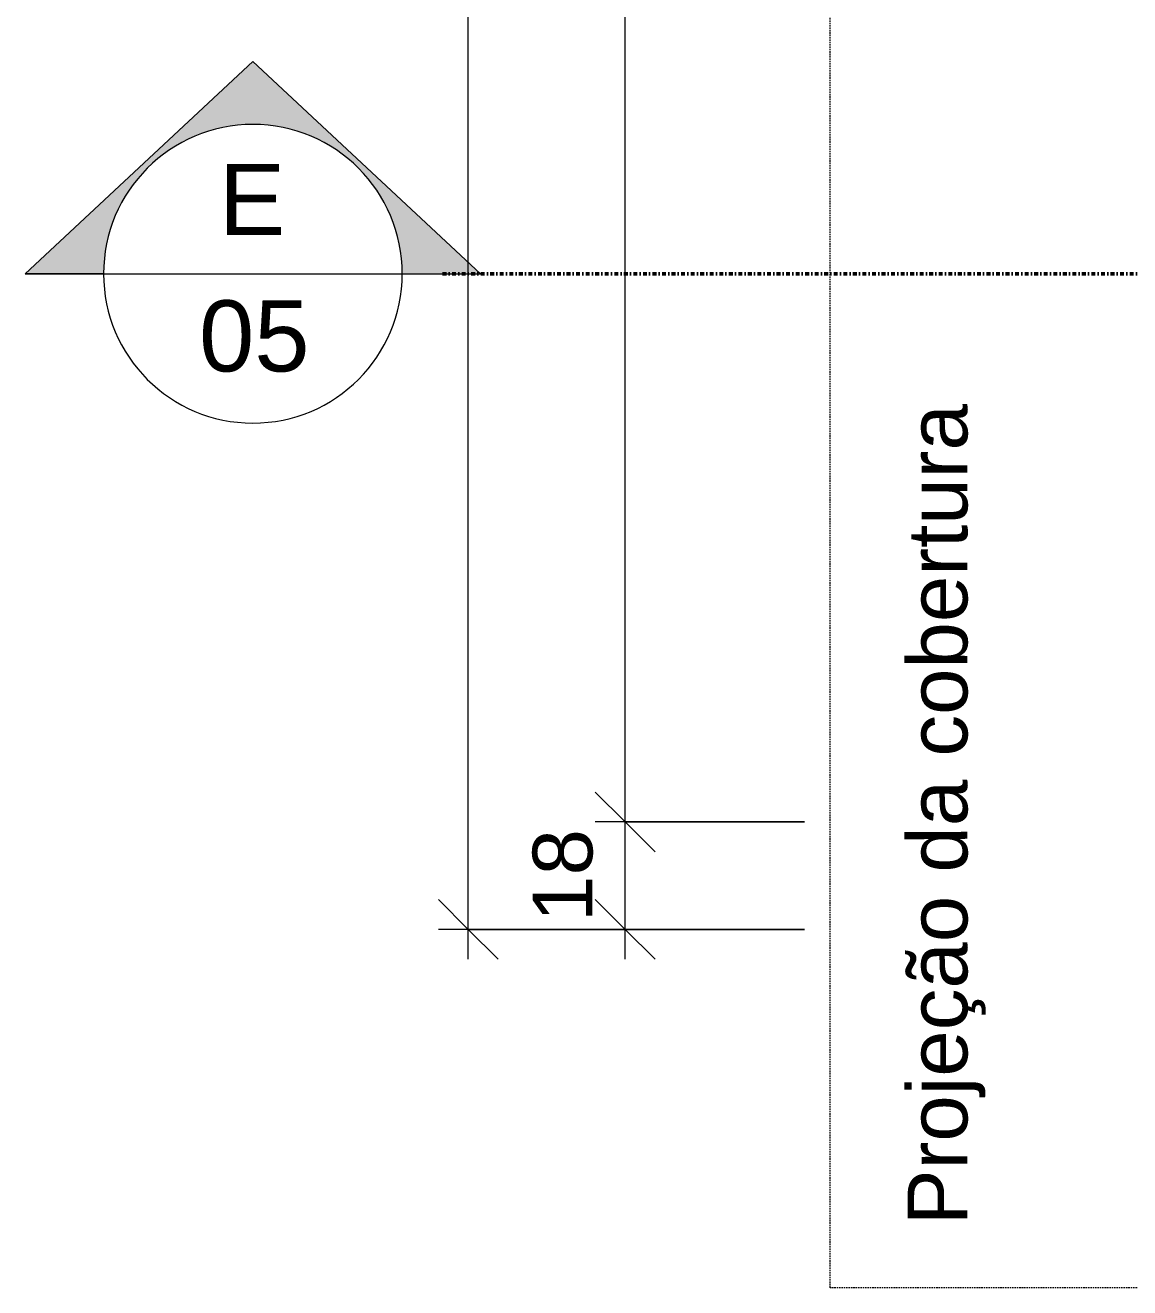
# Model space of a CAD drawing. Header units: millimetres. Extents: x -50912 to 58751, y -45352 to 5553.
# Drawn here: x -50912 to -49063, y -43670 to -41556 of the extents above; entities that cross this region are included whole.
import ezdxf

# ---------------------------------------------------------------- set-up
doc = ezdxf.new("R2010")
doc.units = ezdxf.units.MM
doc.linetypes.add('Dash dot', pattern=[15.875, 6.35, -4.7625, 0, -4.7625])
doc.linetypes.add('Overhead', pattern=[3.96875, 2.38125, -1.5875])
for name, color, linetype, lineweight in [('A-ANNO-DIMS', 211, 'Continuous', 9), ('A-ANNO-DIMS-50', 211, 'Continuous', 9), ('A-FLOR-OVHD', 1, 'Overhead', 9), ('G-ANNO-SYMB', 111, 'Continuous', 9), ('G-ANNO-TEXT', 231, 'Continuous', 9)]:
    doc.layers.add(name, color=color, linetype=linetype, lineweight=lineweight)
doc.styles.add('@Arial Unicode MS', font='ARIALUNI.TTF', dxfattribs={"height": 100})
doc.styles.add('Arial_1', font='arial.ttf', dxfattribs={"height": 100})
doc.styles.add('Arial_4', font='arial.ttf', dxfattribs={"height": 119.0625})
doc.dimstyles.new('CRT_-__Metros_-_Linha_de_chamada_3_5_mm', dxfattribs={"dimscale": 304.8, "dimtxt": 100.584485, "dimasz": 0.328084, "dimexe": 0.164042, "dimexo": 0.0625, "dimgap": 0.082021, "dimtad": 1, "dimdec": 0, "dimlfac": 0.1, "dimdsep": 46, "dimtxsty": '@Arial Unicode MS', "dimblk1": 'OBLIQUE', "dimblk2": 'OBLIQUE', "dimsah": 1, "dimcen": 0.09, "dimdle": 0.164042, "dimazin": 0, "dimtfac": 1, "dimtdec": 4, "dimtix": 1, "dimtmove": 0, "dimatfit": 3, "dimfxl": 0.984252, "dimfxlon": 1, "dimtvp": 1, "dimtolj": 1, "dimtzin": 0, "dimarcsym": 2})
doc.dimstyles.new('CRT_-__Metros_-_Linha_de_chamada_3_5_mm_1', dxfattribs={"dimscale": 304.8, "dimtxt": 100.584485, "dimasz": 0.328084, "dimexe": 0.164042, "dimexo": 0.0625, "dimgap": 0.082021, "dimtad": 1, "dimlfac": 0.001, "dimrnd": 0.01, "dimzin": 0, "dimdsep": 46, "dimtxsty": '@Arial Unicode MS', "dimblk1": 'OBLIQUE', "dimblk2": 'OBLIQUE', "dimsah": 1, "dimcen": 0.09, "dimdle": 0.164042, "dimazin": 0, "dimtfac": 1, "dimtdec": 4, "dimtix": 1, "dimtmove": 0, "dimatfit": 3, "dimfxl": 0.984252, "dimfxlon": 1, "dimtvp": 1, "dimtolj": 1, "dimtzin": 0, "dimarcsym": 2})

# ---------------------------------------------------------------- blocks, each defined once
blk = doc.blocks.new('Corte - Extremidade superior do corte - Preenchido-799760-GARAGEM')
at = {"layer": 'G-ANNO-SYMB'}
h = blk.add_hatch(color=256, dxfattribs=at)
edge = h.paths.add_edge_path()
edge.add_line((-6.35, 7.108), (1.272, 0))
edge.add_line((1.272, 0), (-1.35, 0))
edge.add_arc((-6.35, 0), 5, 0, 180)
edge.add_line((-11.35, 0), (-13.972, 0))
edge.add_line((-13.972, 0), (-6.35, 7.108))
for p, q in [((-6.35, 7.108), (-13.972, 0)), ((-6.35, 7.108), (-13.972, 0)), ((-6.35, 7.108), (1.272, 0)), ((1.272, 0), (-6.35, 7.108)), ((-1.35, 0), (1.272, 0)), ((-11.35, 0), (-13.972, 0)), ((-13.972, 0), (-11.35, 0)), ((-1.35, 0), (1.272, 0))]:
    blk.add_line(p, q, dxfattribs=at)
for start, end in [(0, 180), (0, 180), (180, 360)]:
    blk.add_arc((-6.35, 0), 5, start, end, dxfattribs=at)
blk = doc.blocks.new('DIMBLOCK56-GARAGEM')
at = {"layer": 'A-ANNO-DIMS-50', "lineweight": 18}
for p, q in [((-49907.6, -42889.7), (-49957.6, -42839.7)), ((-49907.6, -42889.7), (-49857.6, -42939.7)), ((-49907.6, -43069.7), (-49957.6, -43019.7)), ((-49907.6, -43069.7), (-49857.6, -43119.7))]:
    blk.add_line(p, q, dxfattribs=at)
at = {"layer": 'A-ANNO-DIMS-50'}
for p, q in [((-49607.6, -42889.7), (-49957.6, -42889.7)), ((-49907.6, -43119.7), (-49907.6, -42889.7)), ((-49907.6, -42889.7), (-49607.6, -42889.7)), ((-49607.6, -43069.7), (-49957.6, -43069.7)), ((-49907.6, -43069.7), (-49607.6, -43069.7))]:
    blk.add_line(p, q, dxfattribs=at)
at = {"layer": 'A-ANNO-DIMS-50', "color": 0, "insert": (-50062.4, -43057.1), "char_height": 100, "width": 185.873, "attachment_point": 1, "rotation": 90, "line_spacing_factor": 1.117605, "style": '@Arial Unicode MS'}
blk.add_mtext('18', dxfattribs=at)
blk = doc.blocks.new('_Oblique')
at = {"color": 0, "linetype": 'ByBlock', "lineweight": -2}
blk.add_line((-0.5, -0.5), (0.5, 0.5), dxfattribs=at)
blk = doc.blocks.new('DIMBLOCK57-GARAGEM')
at = {"layer": 'A-ANNO-DIMS-50', "lineweight": 18}
for p, q in [((-49907.6, -37249.7), (-49957.6, -37199.7)), ((-49907.6, -37249.7), (-49857.6, -37299.7)), ((-49907.6, -42889.7), (-49957.6, -42839.7)), ((-49907.6, -42889.7), (-49857.6, -42939.7))]:
    blk.add_line(p, q, dxfattribs=at)
at = {"layer": 'A-ANNO-DIMS-50'}
for p, q in [((-49607.6, -37249.7), (-49957.6, -37249.7)), ((-49907.6, -42889.7), (-49907.6, -37249.7)), ((-49907.6, -37249.7), (-49607.6, -37249.7)), ((-49607.6, -42889.7), (-49957.6, -42889.7)), ((-49907.6, -42889.7), (-49607.6, -42889.7))]:
    blk.add_line(p, q, dxfattribs=at)
at = {"layer": 'A-ANNO-DIMS-50', "color": 0, "insert": (-50062.4, -40204.9), "char_height": 100, "width": 324.675, "attachment_point": 1, "rotation": 90, "line_spacing_factor": 1.117605, "style": '@Arial Unicode MS'}
blk.add_mtext('5,64', dxfattribs=at)
blk = doc.blocks.new('DIMBLOCK59-GARAGEM')
at = {"layer": 'A-ANNO-DIMS-50', "lineweight": 18}
for p, q in [((-50170.2, -37069.7), (-50220.2, -37019.7)), ((-50170.2, -37069.7), (-50120.2, -37119.7)), ((-50170.2, -43069.7), (-50220.2, -43019.7)), ((-50170.2, -43069.7), (-50120.2, -43119.7))]:
    blk.add_line(p, q, dxfattribs=at)
at = {"layer": 'A-ANNO-DIMS-50'}
for p, q in [((-50170.2, -43119.7), (-50170.2, -37019.7)), ((-49870.2, -37069.7), (-50220.2, -37069.7)), ((-50170.2, -37069.7), (-49870.2, -37069.7)), ((-49870.2, -43069.7), (-50220.2, -43069.7)), ((-50170.2, -43069.7), (-49870.2, -43069.7))]:
    blk.add_line(p, q, dxfattribs=at)
at = {"layer": 'A-ANNO-DIMS-50', "color": 0, "insert": (-50325, -40204.9), "char_height": 100, "width": 324.675, "attachment_point": 1, "rotation": 90, "line_spacing_factor": 1.117605, "style": '@Arial Unicode MS'}
blk.add_mtext('6,00', dxfattribs=at)

msp = doc.modelspace()

# ---------------------------------------------------------------- linework, layer by layer
at = {"layer": 'A-FLOR-OVHD'}
for p, q in [((-49564.62, -43669.651), (-49564.62, -36469.651)), ((-35644.62, -43669.651), (-49564.62, -43669.651))]:
    msp.add_line(p, q, dxfattribs=at)
at = {"layer": 'G-ANNO-SYMB'}
msp.add_line((-50780.713, -41972.08), (-50280.713, -41972.08), dxfattribs=at)
at = {"layer": 'G-ANNO-SYMB', "linetype": 'Dash dot', "lineweight": 50}
msp.add_line((-50213.213, -41972.08), (-45011.148, -41972.08), dxfattribs=at)

# ---------------------------------------------------------------- block references
at = {"layer": 'G-ANNO-SYMB', "xscale": 49.99999999999998, "yscale": 49.99999999999998, "zscale": 49.99999999999998}
msp.add_blockref('Corte - Extremidade superior do corte - Preenchido-799760-GARAGEM', (-50213.213, -41972.08), dxfattribs=at)

# ---------------------------------------------------------------- texts
at = {"layer": 'G-ANNO-SYMB', "attachment_point": 1, "style": 'Arial_4'}
for s, insert, char_height, width in [('E', (-50587.565, -41788.08), 119.062, 136.28687), ('05', (-50620.896, -42016.601), 119.0625, 224.4725)]:
    msp.add_mtext(s, dxfattribs=dict(at, insert=insert, char_height=char_height, width=width))
at = {"layer": 'G-ANNO-TEXT', "color": 7, "insert": (-49434.685, -43564.776), "char_height": 100, "width": 1703.58594, "attachment_point": 1, "rotation": 90, "style": 'Arial_1'}
msp.add_mtext('Projeção da cobertura', dxfattribs=at)

# ---------------------------------------------------------------- dimensions: what is measured, and where the dimension line sits
at = {"layer": 'A-ANNO-DIMS'}
for base, p1, p2, dimstyle, override, picture, middle in [((-50170.235, -37069.651), (-49870.235, -43069.651), (-49870.235, -37069.651), 'CRT_-__Metros_-_Linha_de_chamada_3_5_mm_1', {"dimpost": '<>', "dimfxl": 6000}, 'DIMBLOCK59-GARAGEM', (-50246.326, -40069.651)), ((-49907.559, -37249.651), (-49607.559, -42889.651), (-49607.559, -37249.651), 'CRT_-__Metros_-_Linha_de_chamada_3_5_mm_1', {"dimpost": '<>', "dimfxl": 5640}, 'DIMBLOCK57-GARAGEM', (-49983.651, -40069.651)), ((-49907.559, -42889.651), (-49607.559, -43069.651), (-49607.559, -42889.651), 'CRT_-__Metros_-_Linha_de_chamada_3_5_mm', {"dimpost": '<>', "dimfxl": 180}, 'DIMBLOCK56-GARAGEM', (-49983.651, -42979.651))]:
    dim = msp.add_linear_dim(base=base, p1=p1, p2=p2, angle=90, dimstyle=dimstyle, override=override, dxfattribs=at)
    dim.commit()
    dim.dimension.update_dxf_attribs({"geometry": picture, "text_midpoint": middle})

doc.saveas('drawing.dxf')
